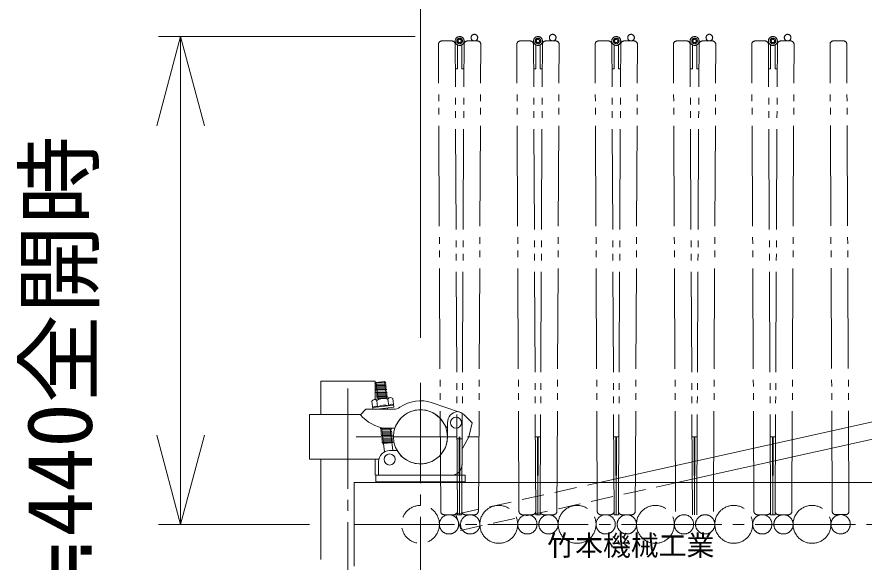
# Model space of a CAD drawing. Units: millimetres, scale not verified. Extents: x -3731 to 3731, y -5269 to 5269.
# Drawn here: x -3307 to -2546, y -1771 to -1282 of the extents above; entities that cross this region are included whole.
import ezdxf
from ezdxf.enums import TextEntityAlignment as Align

# ---------------------------------------------------------------- set-up
doc = ezdxf.new("R2010")
doc.units = ezdxf.units.MM
doc.header["$LTSCALE"] = 10
for name, pattern in [('CHAIN2', [12, 9, -1, 1, -1]), ('DASHED2', [3, 2, -1]), ('DOUBLE_CHAIN2', [12.8, 9, -1, 0.6, -0.6, 0.6, -1])]:
    doc.linetypes.add(name, pattern=pattern)
doc.layers.add('0-1_Defpoints', color=7, linetype='Continuous')
for name, color, linetype, lineweight in [('0-2_05 寸法', 7, 'Continuous', 18), ('0-3_10 当社外形線', 3, 'Continuous', 18), ('0-4_12 当社中心線', 3, 'CHAIN2', 18), ('0-5_13 当社破線', 3, 'DASHED2', 18), ('0-6_11 当社細線', 3, 'Continuous', 18), ('0-8_14 当社想像線', 3, 'DOUBLE_CHAIN2', 18), ('0-9_32 関連中心線', 6, 'CHAIN2', 18), ('0-A_30 関連外形線', 6, 'Continuous', 18), ('0-B_34 関連想像線', 6, 'DOUBLE_CHAIN2', 18)]:
    doc.layers.add(name, color=color, linetype=linetype, lineweight=lineweight)
doc.styles.add('ＭＳ ゴシック', font='')
doc.styles.get('ＭＳ ゴシック').set_extended_font_data('MS Gothic')

msp = doc.modelspace()

# ---------------------------------------------------------------- linework, layer by layer
at = {"layer": '0-2_05 寸法'}
for p, q in [((-2944.56, -1569.9), (-2944.56, -742.93)), ((-2944.56, -1569.9), (-2944.56, -936.17)), ((-2949.41, -1299.7), (-3179.82, -1299.7)), ((-3159.82, -1299.7), (-3159.82, -1379.7)), ((-3159.82, -1657.35), (-3159.82, -1379.7)), ((-3159.82, -1737.35), (-3159.82, -1657.35)), ((-3044.07, -1737.35), (-3179.82, -1737.35))]:
    msp.add_line(p, q, dxfattribs=at)
for points in [[(-3181.25, -1379.7), (-3159.82, -1299.7), (-3138.38, -1379.7)], [(-3138.38, -1657.35), (-3159.82, -1737.35), (-3181.25, -1657.35)]]:
    msp.add_lwpolyline(points, dxfattribs=at)
at = {"layer": '0-3_10 当社外形線'}
for p, q in [((-2984.38, -1610.11), (-2985.47, -1611.51)), ((-2976.94, -1609.21), (-2984.38, -1610.11)), ((-2982.58, -1625.01), (-2984.38, -1610.11)), ((-2975.14, -1624.1), (-2976.94, -1609.21)), ((-2975.55, -1610.3), (-2976.94, -1609.21)), ((-2987.27, -1634.16), (-2988.17, -1626.69)), ((-2971.66, -1623.68), (-2986.06, -1625.43)), ((-2982.75, -1623.61), (-2983.97, -1623.91)), ((-2983.97, -1623.91), (-2973.89, -1623.95)), ((-2983.82, -1625.16), (-2982.6, -1624.85)), ((-2982.98, -1632.1), (-2983.7, -1626.15)), ((-2973.05, -1630.9), (-2973.77, -1624.95)), ((-2968.35, -1632.35), (-2969.31, -1624.41)), ((-2998.46, -1639.16), (-2993.46, -1634.16)), ((-2968.75, -1634.16), (-2993.46, -1634.16)), ((-2968.59, -1630.36), (-2987.45, -1632.65)), ((-2968.35, -1632.35), (-2983.3, -1634.16)), ((-2981.47, -1634.16), (-2981.5, -1633.94)), ((-2973.92, -1634.16), (-2974.05, -1633.04)), ((-2909.47, -1636.68), (-2934.14, -1628.28)), ((-2898.26, -1646.15), (-2905.77, -1638.94)), ((-2783.71, -1699.77), (-2496.89, -1636.2)), ((-2920.26, -1646.15), (-2920.26, -1658.85)), ((-2898.26, -1646.15), (-2901.23, -1658.85)), ((-2976.86, -1672.28), (-2979.49, -1650.55)), ((-2967.6, -1651.16), (-2975.93, -1651.16)), ((-2969.44, -1671.16), (-2971.86, -1651.16)), ((-2714.19, -1699.72), (-2493.65, -1650.85)), ((-2901.23, -1658.85), (-2906.64, -1668.75)), ((-2965.51, -1671.16), (-2972.25, -1671.16)), ((-2907.25, -1671.15), (-2907.26, -1683.35)), ((-2982.25, -1681.16), (-2982.25, -1693.35)), ((-2984.56, -1693.35), (-2904.56, -1693.35)), ((-2917.26, -1693.35), (-2982.26, -1693.36)), ((-3004.07, -1699.85), (2495.93, -1699.85)), ((-3004.07, -1774.85), (-3004.07, -1699.85)), ((-2984.56, -1699.35), (-2904.56, -1699.35))]:
    msp.add_line(p, q, dxfattribs=at)
for centre in [(-2912.7, -1646.15), (-2972.25, -1679.16)]:
    msp.add_circle(centre, 5, dxfattribs=at)
for centre, radius, start, end in [((-2985.69, -1628.44), 3.03, 48.97209, 144.82205), ((-2977.3, -1637.46), 13, 74.27721, 119.51694), ((-2971.3, -1626.69), 3.03, 48.97209, 144.82205), ((-2944.56, -1658.85), 32.3, 71.18607, 124.88892), ((-2984.97, -1634.39), 3.03, 48.97209, 144.82205), ((-2976.58, -1643.42), 13, 74.27721, 119.51694), ((-2970.58, -1632.65), 3.03, 48.97209, 144.82205), ((-2968.75, -1624.16), 10, 270.00686, 304.88892), ((-2944.56, -1658.85), 24.3, 26.60362, 161.53297), ((-2971.77, -1616.2), 35.2, 220.70867, 263.21965), ((-2910.26, -1646.15), 10, 97.00804, 180.00686), ((-2912.7, -1646.15), 10, 46.16848, 83.00568), ((-2912.7, -1641.15), 12.21, 204.16926, 231.75797), ((-2944.56, -1658.85), 24.3, 210.4161, 0.00686), ((-2972.25, -1681.16), 10, 90.00686, 180.00686), ((-2902.25, -1671.15), 5, 151.3292, 180.00686), ((-2917.26, -1683.35), 10, 270.00686, 0.00686)]:
    msp.add_arc(centre, radius, start, end, dxfattribs=at)
at = {"layer": '0-4_12 当社中心線'}
for p, q in [((-2944.56, -1610.5), (-2944.56, -1864.21)), ((-3002.21, -1658.85), (-2886.9, -1658.85)), ((-2984.56, -1693.35), (-2984.56, -1699.85)), ((-2904.56, -1693.35), (-2904.56, -1699.85)), ((-3004.07, -1737.35), (2495.93, -1737.35))]:
    msp.add_line(p, q, dxfattribs=at)
at = {"layer": '0-5_13 当社破線'}
for p, q in [((-2911.83, -1728.16), (-2783.71, -1699.77)), ((-2908.58, -1742.8), (-2714.19, -1699.72)), ((-2913.14, -1727.5), (-2908.27, -1741.69))]:
    msp.add_line(p, q, dxfattribs=at)
for centre, radius in [((-2944.56, -1737.35), 17), ((-2918.91, -1737.35), 8.65)]:
    msp.add_circle(centre, radius, dxfattribs=at)
at = {"layer": '0-6_11 当社細線'}
for p, q in [((-2985.47, -1611.51), (-2975.4, -1611.55)), ((-2975.55, -1610.3), (-2984.38, -1610.11)), ((-2976.77, -1610.61), (-2975.55, -1610.3)), ((-2975.4, -1611.55), (-2976.62, -1611.85)), ((-2985.32, -1612.75), (-2984.1, -1612.44)), ((-2975.25, -1612.79), (-2985.32, -1612.75)), ((-2983.95, -1613.68), (-2985.17, -1613.99)), ((-2985.17, -1613.99), (-2975.1, -1614.03)), ((-2985.02, -1615.23), (-2983.8, -1614.92)), ((-2974.95, -1615.27), (-2985.02, -1615.23)), ((-2983.65, -1616.16), (-2984.87, -1616.47)), ((-2984.87, -1616.47), (-2974.8, -1616.51)), ((-2984.72, -1617.71), (-2983.5, -1617.4)), ((-2974.64, -1617.75), (-2984.72, -1617.71)), ((-2983.35, -1618.65), (-2984.57, -1618.95)), ((-2984.57, -1618.95), (-2974.49, -1618.99)), ((-2976.47, -1613.09), (-2975.25, -1612.79)), ((-2975.1, -1614.03), (-2976.32, -1614.33)), ((-2976.17, -1615.57), (-2974.95, -1615.27)), ((-2974.8, -1616.51), (-2976.02, -1616.81)), ((-2975.87, -1618.06), (-2974.64, -1617.75)), ((-2974.49, -1618.99), (-2975.72, -1619.3)), ((-2984.42, -1620.19), (-2983.2, -1619.89)), ((-2974.34, -1620.23), (-2984.42, -1620.19)), ((-2983.05, -1621.13), (-2984.27, -1621.43)), ((-2984.27, -1621.43), (-2974.19, -1621.47)), ((-2984.12, -1622.67), (-2982.9, -1622.37)), ((-2974.04, -1622.71), (-2984.12, -1622.67)), ((-2975.57, -1620.54), (-2974.34, -1620.23)), ((-2974.19, -1621.47), (-2975.42, -1621.78)), ((-2975.27, -1623.02), (-2974.04, -1622.71)), ((-2979.39, -1651.4), (-2980.65, -1651.4)), ((-2980.64, -1651.38), (-2979.43, -1651.08)), ((-2980.5, -1652.64), (-2979.28, -1652.33)), ((-2970.42, -1652.69), (-2980.5, -1652.65)), ((-2980.35, -1653.89), (-2979.12, -1653.58)), ((-2970.27, -1653.94), (-2980.35, -1653.9)), ((-2980.2, -1655.14), (-2978.97, -1654.83)), ((-2970.12, -1655.19), (-2980.19, -1655.15)), ((-2980.04, -1656.39), (-2978.82, -1656.08)), ((-2969.97, -1656.44), (-2980.04, -1656.4)), ((-2979.89, -1657.64), (-2978.67, -1657.33)), ((-2969.81, -1657.69), (-2979.89, -1657.65)), ((-2979.39, -1651.4), (-2971.83, -1651.43)), ((-2970.57, -1651.44), (-2971.83, -1651.43)), ((-2971.79, -1651.75), (-2970.53, -1651.44)), ((-2971.64, -1653), (-2970.38, -1652.69)), ((-2971.49, -1654.25), (-2970.23, -1653.94)), ((-2971.34, -1655.5), (-2970.08, -1655.19)), ((-2971.19, -1656.75), (-2969.93, -1656.44)), ((-2979.74, -1658.89), (-2978.52, -1658.58)), ((-2969.51, -1658.94), (-2979.74, -1658.9)), ((-2979.59, -1660.15), (-2978.37, -1659.83)), ((-2969.51, -1660.19), (-2979.59, -1660.15)), ((-2979.44, -1661.39), (-2978.22, -1661.09)), ((-2969.36, -1661.43), (-2979.44, -1661.39)), ((-2979.29, -1662.63), (-2978.07, -1662.33)), ((-2969.21, -1662.67), (-2979.29, -1662.63)), ((-2979.14, -1663.87), (-2977.92, -1663.57)), ((-2969.06, -1663.91), (-2979.14, -1663.87)), ((-2969.06, -1663.91), (-2978.99, -1665.11)), ((-2978.99, -1665.11), (-2977.77, -1664.81)), ((-2978.52, -1659.87), (-2978.37, -1659.84)), ((-2971.03, -1658), (-2969.77, -1657.69)), ((-2970.88, -1659.25), (-2969.66, -1658.95)), ((-2970.73, -1660.5), (-2969.51, -1660.19)), ((-2970.58, -1661.74), (-2969.36, -1661.43)), ((-2970.43, -1662.98), (-2969.21, -1662.67))]:
    msp.add_line(p, q, dxfattribs=at)
at = {"layer": '0-8_14 当社想像線'}
for p, q in [((-2926.41, -1725.7), (-2928.41, -1306.7)), ((-2925.41, -1303.7), (-2916.41, -1303.7)), ((-2911.41, -1728.7), (-2913.41, -1303.7)), ((-2911.41, -1328.7), (-2911.41, -1307.17)), ((-2907.41, -1728.7), (-2905.41, -1303.7)), ((-2907.41, -1328.7), (-2907.41, -1307.17)), ((-2902.41, -1303.7), (-2893.41, -1303.7)), ((-2892.41, -1725.7), (-2890.41, -1306.7)), ((-2856.11, -1725.7), (-2858.11, -1306.7)), ((-2855.11, -1303.7), (-2846.11, -1303.7)), ((-2841.11, -1728.7), (-2843.11, -1303.7)), ((-2841.11, -1328.7), (-2841.11, -1307.17)), ((-2837.11, -1728.7), (-2835.11, -1303.7)), ((-2837.11, -1328.7), (-2837.11, -1307.17)), ((-2832.11, -1303.7), (-2823.11, -1303.7)), ((-2822.11, -1725.7), (-2820.11, -1306.7)), ((-2785.81, -1725.7), (-2787.81, -1306.7)), ((-2784.81, -1303.7), (-2775.81, -1303.7)), ((-2770.81, -1728.7), (-2772.81, -1303.7)), ((-2770.81, -1328.7), (-2770.81, -1307.17)), ((-2766.81, -1728.7), (-2764.81, -1303.7)), ((-2766.81, -1328.7), (-2766.81, -1307.17)), ((-2761.81, -1303.7), (-2752.81, -1303.7)), ((-2751.81, -1725.7), (-2749.81, -1306.7)), ((-2715.51, -1725.7), (-2717.51, -1306.7)), ((-2714.51, -1303.7), (-2705.51, -1303.7)), ((-2700.51, -1728.7), (-2702.51, -1303.7)), ((-2700.51, -1328.7), (-2700.51, -1307.17)), ((-2696.51, -1728.7), (-2694.51, -1303.7)), ((-2696.51, -1328.7), (-2696.51, -1307.17)), ((-2691.51, -1303.7), (-2682.51, -1303.7)), ((-2681.51, -1725.7), (-2679.51, -1306.7)), ((-2645.21, -1725.7), (-2647.21, -1306.7)), ((-2644.21, -1303.7), (-2635.21, -1303.7)), ((-2630.21, -1728.7), (-2632.21, -1303.7)), ((-2630.21, -1328.7), (-2630.21, -1307.17)), ((-2626.21, -1728.7), (-2624.21, -1303.7)), ((-2626.21, -1328.7), (-2626.21, -1307.17)), ((-2621.21, -1303.7), (-2612.21, -1303.7)), ((-2611.21, -1725.7), (-2609.21, -1306.7)), ((-2574.91, -1725.6), (-2576.91, -1306.6)), ((-2573.91, -1303.6), (-2564.91, -1303.6)), ((-2559.91, -1725.6), (-2561.91, -1306.6)), ((-2913.41, -1328.7), (-2911.41, -1328.7)), ((-2907.41, -1328.7), (-2905.41, -1328.7)), ((-2843.11, -1328.7), (-2841.11, -1328.7)), ((-2837.11, -1328.7), (-2835.11, -1328.7)), ((-2772.81, -1328.7), (-2770.81, -1328.7)), ((-2766.81, -1328.7), (-2764.81, -1328.7)), ((-2702.51, -1328.7), (-2700.51, -1328.7)), ((-2696.51, -1328.7), (-2694.51, -1328.7)), ((-2632.21, -1328.7), (-2630.21, -1328.7)), ((-2626.21, -1328.7), (-2624.21, -1328.7)), ((-2911.74, -1660.7), (-2909.74, -1660.7)), ((-2909.41, -1728.7), (-2909.74, -1658.7)), ((-2909.41, -1728.7), (-2909.08, -1658.7)), ((-2909.08, -1660.7), (-2907.08, -1660.7)), ((-2841.44, -1658.7), (-2839.44, -1658.7)), ((-2839.11, -1728.7), (-2839.44, -1658.7)), ((-2839.11, -1728.7), (-2838.78, -1658.7)), ((-2838.78, -1658.7), (-2836.78, -1658.7)), ((-2771.14, -1658.7), (-2769.14, -1658.7)), ((-2768.81, -1728.7), (-2769.14, -1658.7)), ((-2768.81, -1728.7), (-2768.48, -1658.7)), ((-2768.48, -1658.7), (-2766.48, -1658.7)), ((-2700.84, -1658.7), (-2698.84, -1658.7)), ((-2698.51, -1728.7), (-2698.84, -1658.7)), ((-2698.51, -1728.7), (-2698.18, -1658.7)), ((-2698.18, -1658.7), (-2696.18, -1658.7)), ((-2630.54, -1658.7), (-2628.54, -1658.7)), ((-2628.21, -1728.7), (-2628.54, -1658.7)), ((-2628.21, -1728.7), (-2627.88, -1658.7)), ((-2627.88, -1658.7), (-2625.88, -1658.7)), ((-2923.41, -1728.7), (-2914.41, -1728.7)), ((-2904.72, -1728.7), (-2895.72, -1728.7)), ((-2853.11, -1728.7), (-2844.11, -1728.7)), ((-2841.11, -1728.7), (-2839.11, -1728.7)), ((-2839.11, -1728.7), (-2837.11, -1728.7)), ((-2834.11, -1728.7), (-2825.11, -1728.7)), ((-2782.81, -1728.7), (-2773.81, -1728.7)), ((-2770.81, -1728.7), (-2768.81, -1728.7)), ((-2768.81, -1728.7), (-2766.81, -1728.7)), ((-2763.81, -1728.7), (-2754.81, -1728.7)), ((-2642.21, -1728.7), (-2633.21, -1728.7)), ((-2630.21, -1728.7), (-2628.21, -1728.7)), ((-2628.21, -1728.7), (-2626.21, -1728.7)), ((-2623.21, -1728.7), (-2614.21, -1728.7)), ((-2571.91, -1728.6), (-2562.91, -1728.6))]:
    msp.add_line(p, q, dxfattribs=at)
msp.add_lwpolyline([(-2911.41, -1728.7), (-2909.41, -1728.7), (-2907.41, -1728.7)], dxfattribs=at)
for centre, radius in [((-2909.41, -1303.7), 4), ((-2896.16, -1300.71), 3), ((-2839.11, -1303.7), 4), ((-2825.86, -1300.71), 3), ((-2768.81, -1303.7), 4), ((-2755.56, -1300.71), 3), ((-2698.51, -1303.7), 4), ((-2685.26, -1300.71), 3), ((-2628.21, -1303.7), 4), ((-2614.96, -1300.71), 3), ((-2909.41, -1303.7), 2.5), ((-2909.41, -1303.7), 1.5), ((-2839.11, -1303.7), 2.5), ((-2839.11, -1303.7), 1.5), ((-2768.81, -1303.7), 2.5), ((-2768.81, -1303.7), 1.5), ((-2698.51, -1303.7), 2.5), ((-2698.51, -1303.7), 1.5), ((-2628.21, -1303.7), 2.5), ((-2628.21, -1303.7), 1.5), ((-2874.26, -1737.35), 17), ((-2803.96, -1737.35), 17), ((-2733.66, -1737.35), 17), ((-2663.36, -1737.35), 17), ((-2593.06, -1737.35), 17), ((-2918.91, -1737.35), 8.65), ((-2899.91, -1737.35), 8.65), ((-2848.61, -1737.35), 8.65), ((-2829.61, -1737.35), 8.65), ((-2778.31, -1737.35), 8.65), ((-2759.31, -1737.35), 8.65), ((-2708.01, -1737.35), 8.65), ((-2689.01, -1737.35), 8.65), ((-2637.71, -1737.35), 8.65), ((-2618.71, -1737.35), 8.65), ((-2567.41, -1737.25), 8.65)]:
    msp.add_circle(centre, radius, dxfattribs=at)
for centre, start, end in [((-2925.41, -1306.7), 90, 180), ((-2916.41, -1306.7), 0, 90), ((-2902.41, -1306.7), 90, 180), ((-2893.41, -1306.7), 0, 90), ((-2855.11, -1306.7), 90, 180), ((-2846.11, -1306.7), 0, 90), ((-2832.11, -1306.7), 90, 180), ((-2823.11, -1306.7), 0, 90), ((-2784.81, -1306.7), 90, 180), ((-2775.81, -1306.7), 0, 90), ((-2761.81, -1306.7), 90, 180), ((-2752.81, -1306.7), 0, 90), ((-2714.51, -1306.7), 90, 180), ((-2705.51, -1306.7), 0, 90), ((-2691.51, -1306.7), 90, 180), ((-2682.51, -1306.7), 0, 90), ((-2644.21, -1306.7), 90, 180), ((-2635.21, -1306.7), 0, 90), ((-2621.21, -1306.7), 90, 180), ((-2612.21, -1306.7), 0, 90), ((-2573.91, -1306.6), 90, 180), ((-2564.91, -1306.6), 0, 90), ((-2923.41, -1725.7), 180, 270), ((-2914.41, -1725.7), 270, 0), ((-2904.41, -1725.7), 180, 270), ((-2895.72, -1725.7), 270, 0), ((-2853.11, -1725.7), 180, 270), ((-2844.11, -1725.7), 270, 0), ((-2834.11, -1725.7), 180, 270), ((-2825.11, -1725.7), 270, 0), ((-2782.81, -1725.7), 180, 270), ((-2773.81, -1725.7), 270, 0), ((-2763.81, -1725.7), 180, 270), ((-2754.81, -1725.7), 270, 0), ((-2642.21, -1725.7), 180, 270), ((-2633.21, -1725.7), 270, 0), ((-2623.21, -1725.7), 180, 270), ((-2614.21, -1725.7), 270, 0), ((-2571.91, -1725.6), 180, 270), ((-2562.91, -1725.6), 270, 0)]:
    msp.add_arc(centre, 3, start, end, dxfattribs=at)
at = {"layer": '0-9_32 関連中心線'}
msp.add_line((-3009.64, -1615.35), (-3009.64, -2107.15), dxfattribs=at)
at = {"layer": '0-A_30 関連外形線'}
msp.add_circle((-2944.56, -1658.85), 24.3, dxfattribs=at)
at = {"layer": '0-B_34 関連想像線'}
for p, q in [((-3033.94, -1608.85), (-3033.94, -1638.38)), ((-3033.94, -1608.85), (-2985.32, -1608.85)), ((-2985.32, -1608.85), (-2985.32, -1625.33)), ((-3044.14, -1638.85), (-2998.15, -1638.85)), ((-3044.14, -1678.85), (-3044.14, -1638.85)), ((-3044.14, -1678.85), (-2981.98, -1678.85)), ((-3033.94, -1678.85), (-3033.94, -1795.85)), ((-2985.34, -1678.85), (-2985.34, -1693.35)), ((-3033.94, -1693.35), (-3033.94, -1683.38)), ((-2985.34, -1693.35), (-2985.34, -1683.38))]:
    msp.add_line(p, q, dxfattribs=at)

# ---------------------------------------------------------------- texts
at = {"layer": '0-1_Defpoints', "style": 'ＭＳ ゴシック'}
msp.add_text('竹本機械工業', height=18.33, dxfattribs=at).set_placement((-2830.73, -1770.93), align=Align.BOTTOM_LEFT)
at = {"layer": '0-2_05 寸法', "style": 'ＭＳ ゴシック'}
msp.add_text('≒440全開時', height=58.65, rotation=90, dxfattribs=at).set_placement((-3221.82, -1813.2), align=Align.BOTTOM_LEFT)

doc.saveas('drawing.dxf')
